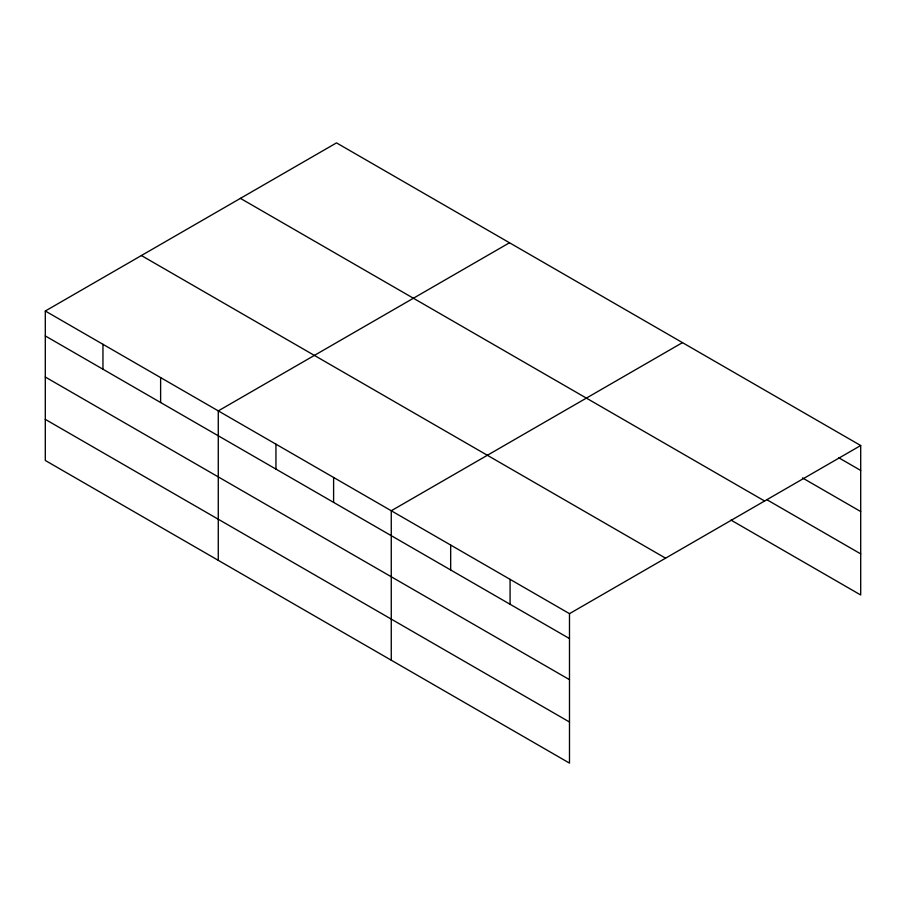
<?xml version="1.0" encoding="UTF-8"?>
<svg xmlns="http://www.w3.org/2000/svg" width="906" height="906" viewBox="0 0 906 906"><rect width="100%" height="100%" fill="white"/><g stroke="black" fill="none" stroke-linecap="round" stroke-linejoin="round"><path stroke-width="1.36" d="M45.3 311.018L569.489 613.656L569.489 763.112L45.3 460.475L45.3 311.018L336.511 142.888L860.7 445.526L860.7 594.982L730.972 520.078M509.5 242.763L218.278 410.894L218.278 560.338M682.478 342.627L391.267 510.758L391.267 660.214M569.489 613.656L860.7 445.526M838.877 457.836L860.7 470.44M802.501 477.938L860.7 511.539M767.348 499.976L860.7 553.883M240.418 198.369L764.596 501.007M141.404 255.537L665.582 558.175M45.3 335.933L569.489 638.571M45.3 377.032L569.489 679.67M45.3 419.376L569.489 722.014M510.078 579.364L510.078 604.268M450.667 545.061L450.667 569.965M333.601 477.473L333.601 502.377M275.945 444.178L275.945 469.093M160.622 377.598L160.622 402.513M102.956 344.314L102.956 369.218"/></g></svg>
